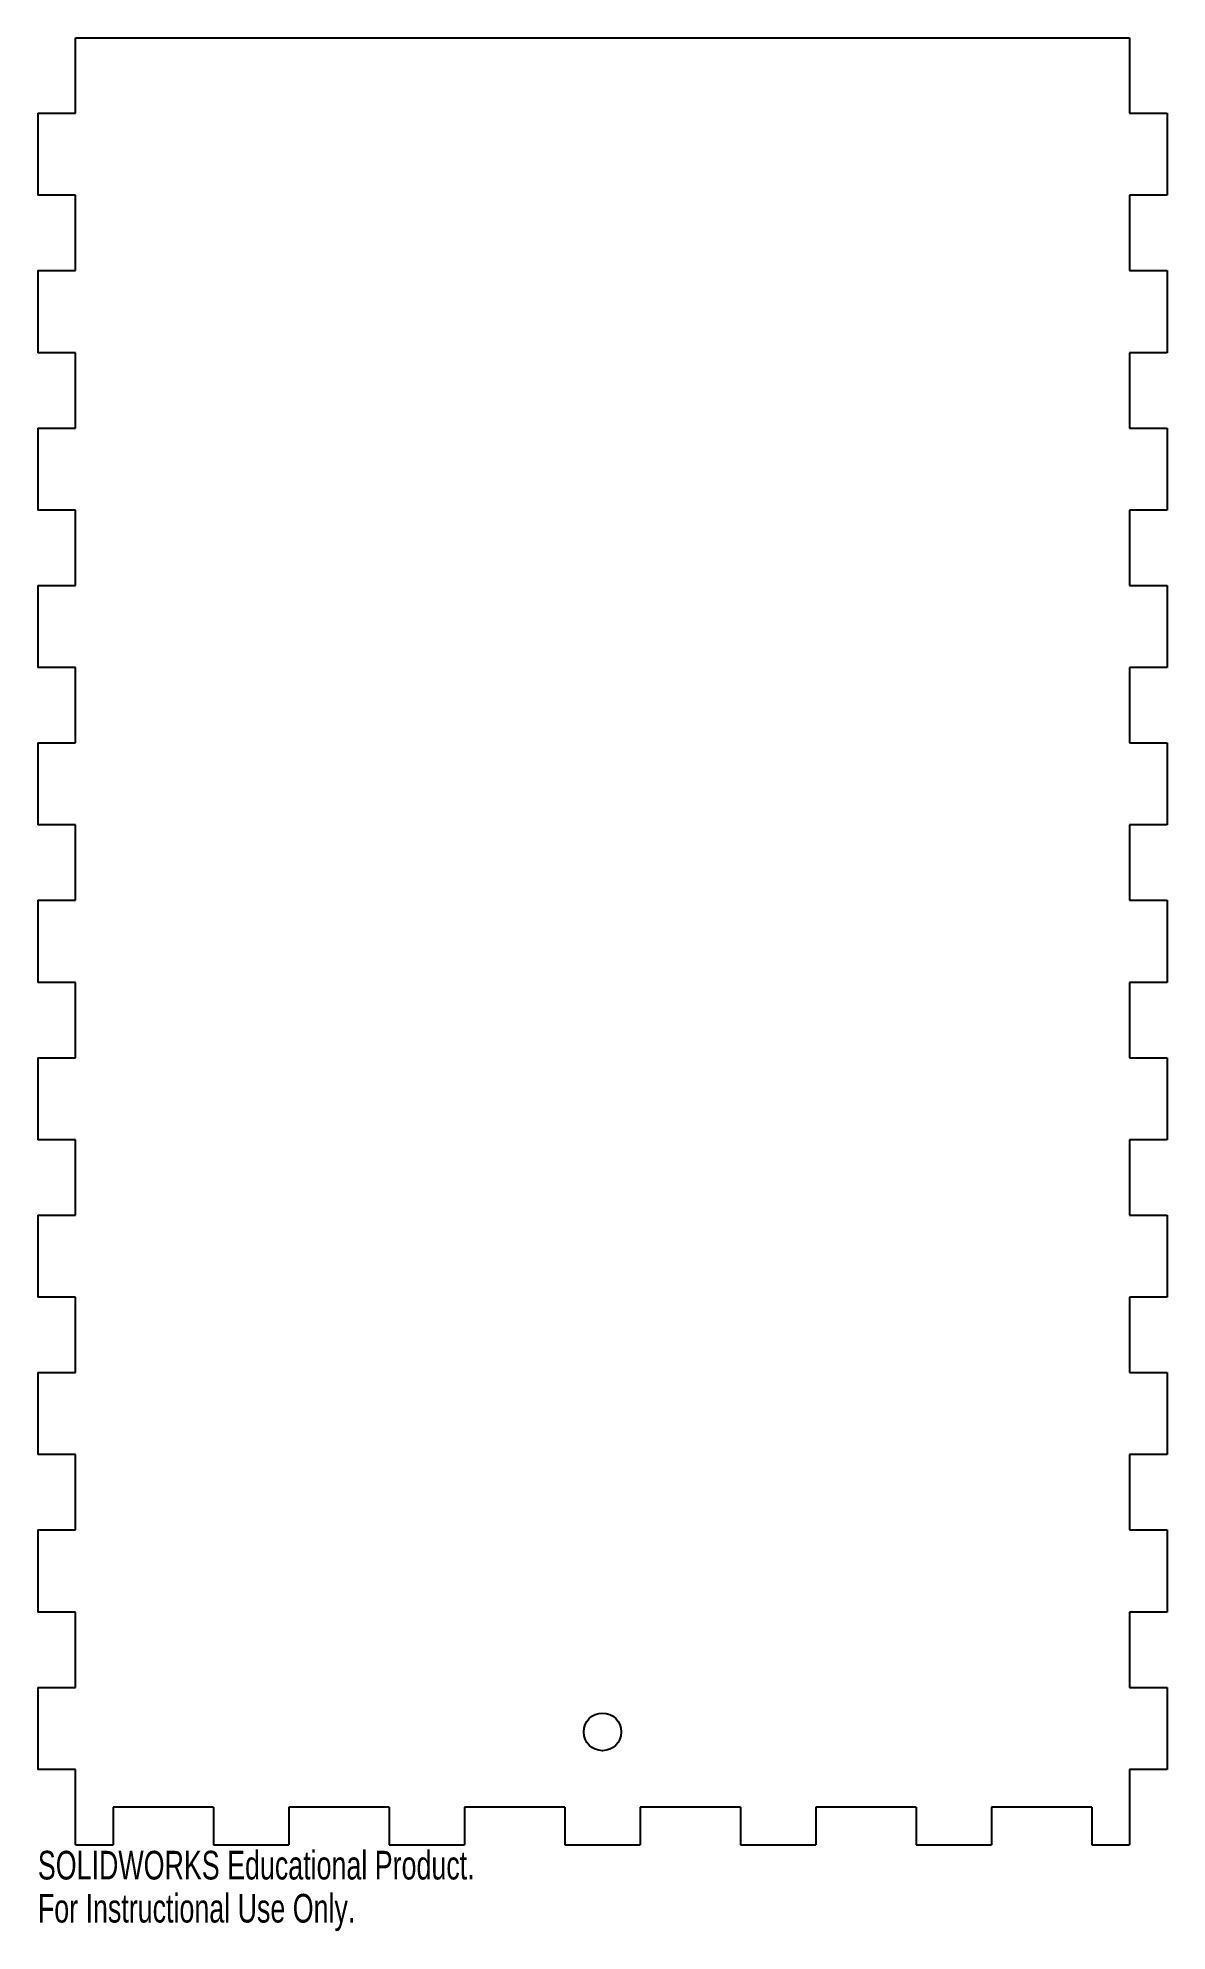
# Model space of a CAD drawing. Header units: inches. Extents: x -3.8 to 3.8, y -0.6 to 12.
import ezdxf

# ---------------------------------------------------------------- set-up
doc = ezdxf.new("R2010")
doc.units = ezdxf.units.IN
doc.header["$MEASUREMENT"] = 0
doc.styles.add('SLDTEXTSTYLE0', font='TXT', dxfattribs={"width": 0.7})

msp = doc.modelspace()

# ---------------------------------------------------------------- linework, layer by layer
at = {"color": 7, "linetype": 'Continuous', "lineweight": 25}
for p, q in [((-3.5, 11.5), (-3.5, 12)), ((-3.5, 12), (3.5, 12)), ((3.5, 12), (3.5, 11.5)), ((-3.75, 11.5), (-3.75, 10.955)), ((-3.75, 11.5), (-3.5, 11.5)), ((3.5, 11.5), (3.75, 11.5)), ((3.75, 11.5), (3.75, 10.955)), ((-3.5, 10.955), (-3.75, 10.955)), ((-3.5, 10.455), (-3.5, 10.955)), ((3.75, 10.955), (3.5, 10.955)), ((3.5, 10.955), (3.5, 10.455)), ((-3.75, 10.455), (-3.5, 10.455)), ((-3.75, 10.455), (-3.75, 9.909)), ((3.5, 10.455), (3.75, 10.455)), ((3.75, 10.455), (3.75, 9.909)), ((-3.5, 9.909), (-3.75, 9.909)), ((-3.5, 9.409), (-3.5, 9.909)), ((3.75, 9.909), (3.5, 9.909)), ((3.5, 9.909), (3.5, 9.409)), ((-3.75, 9.409), (-3.5, 9.409)), ((-3.75, 9.409), (-3.75, 8.864)), ((3.5, 9.409), (3.75, 9.409)), ((3.75, 9.409), (3.75, 8.864)), ((-3.5, 8.864), (-3.75, 8.864)), ((-3.5, 8.364), (-3.5, 8.864)), ((3.75, 8.864), (3.5, 8.864)), ((3.5, 8.864), (3.5, 8.364)), ((-3.75, 8.364), (-3.5, 8.364)), ((-3.75, 8.364), (-3.75, 7.818)), ((3.5, 8.364), (3.75, 8.364)), ((3.75, 8.364), (3.75, 7.818)), ((-3.5, 7.818), (-3.75, 7.818)), ((-3.5, 7.318), (-3.5, 7.818)), ((3.75, 7.818), (3.5, 7.818)), ((3.5, 7.818), (3.5, 7.318)), ((-3.75, 7.318), (-3.5, 7.318)), ((-3.75, 7.318), (-3.75, 6.773)), ((3.5, 7.318), (3.75, 7.318)), ((3.75, 7.318), (3.75, 6.773)), ((-3.5, 6.773), (-3.75, 6.773)), ((-3.5, 6.273), (-3.5, 6.773)), ((3.75, 6.773), (3.5, 6.773)), ((3.5, 6.773), (3.5, 6.273)), ((-3.75, 6.273), (-3.5, 6.273)), ((-3.75, 6.273), (-3.75, 5.727)), ((3.5, 6.273), (3.75, 6.273)), ((3.75, 6.273), (3.75, 5.727)), ((-3.5, 5.727), (-3.75, 5.727)), ((-3.5, 5.227), (-3.5, 5.727)), ((3.75, 5.727), (3.5, 5.727)), ((3.5, 5.727), (3.5, 5.227)), ((-3.75, 5.227), (-3.5, 5.227)), ((-3.75, 5.227), (-3.75, 4.682)), ((3.5, 5.227), (3.75, 5.227)), ((3.75, 5.227), (3.75, 4.682)), ((-3.5, 4.682), (-3.75, 4.682)), ((-3.5, 4.182), (-3.5, 4.682)), ((3.75, 4.682), (3.5, 4.682)), ((3.5, 4.682), (3.5, 4.182)), ((-3.75, 4.182), (-3.5, 4.182)), ((-3.75, 4.182), (-3.75, 3.636)), ((3.5, 4.182), (3.75, 4.182)), ((3.75, 4.182), (3.75, 3.636)), ((-3.5, 3.636), (-3.75, 3.636)), ((-3.5, 3.136), (-3.5, 3.636)), ((3.75, 3.636), (3.5, 3.636)), ((3.5, 3.636), (3.5, 3.136)), ((-3.75, 3.136), (-3.5, 3.136)), ((-3.75, 3.136), (-3.75, 2.591)), ((3.5, 3.136), (3.75, 3.136)), ((3.75, 3.136), (3.75, 2.591)), ((-3.5, 2.591), (-3.75, 2.591)), ((-3.5, 2.091), (-3.5, 2.591)), ((3.75, 2.591), (3.5, 2.591)), ((3.5, 2.591), (3.5, 2.091)), ((-3.75, 2.091), (-3.5, 2.091)), ((-3.75, 2.091), (-3.75, 1.545)), ((3.5, 2.091), (3.75, 2.091)), ((3.75, 2.091), (3.75, 1.545)), ((-3.5, 1.545), (-3.75, 1.545)), ((-3.5, 1.045), (-3.5, 1.545)), ((3.75, 1.545), (3.5, 1.545)), ((3.5, 1.545), (3.5, 1.045)), ((-3.75, 1.045), (-3.5, 1.045)), ((-3.75, 1.045), (-3.75, 0.5)), ((3.5, 1.045), (3.75, 1.045)), ((3.75, 1.045), (3.75, 0.5)), ((-3.5, 0.5), (-3.75, 0.5)), ((-3.5, 0), (-3.5, 0.5)), ((3.75, 0.5), (3.5, 0.5)), ((3.5, 0.5), (3.5, 0)), ((-2.583, 0.25), (-3.25, 0.25)), ((-3.25, 0.25), (-3.25, 0)), ((-2.583, 0.25), (-2.583, 0)), ((-1.417, 0.25), (-2.083, 0.25)), ((-2.083, 0.25), (-2.083, 0)), ((-1.417, 0.25), (-1.417, 0)), ((-0.25, 0.25), (-0.917, 0.25)), ((-0.917, 0.25), (-0.917, 0)), ((-0.25, 0.25), (-0.25, 0)), ((0.917, 0.25), (0.25, 0.25)), ((0.25, 0.25), (0.25, 0)), ((0.917, 0.25), (0.917, 0)), ((2.083, 0.25), (1.417, 0.25)), ((1.417, 0.25), (1.417, 0)), ((2.083, 0.25), (2.083, 0)), ((3.25, 0.25), (2.583, 0.25)), ((2.583, 0.25), (2.583, 0)), ((3.25, 0.25), (3.25, 0)), ((-3.5, 0), (-3.25, 0)), ((-2.583, 0), (-2.083, 0)), ((-1.417, 0), (-0.917, 0)), ((-0.25, 0), (0.25, 0)), ((0.917, 0), (1.417, 0)), ((2.083, 0), (2.583, 0)), ((3.25, 0), (3.5, 0))]:
    msp.add_line(p, q, dxfattribs=at)
msp.add_circle((0, 0.75), 0.125, dxfattribs=at)

# ---------------------------------------------------------------- texts
at = {"color": 7, "linetype": 'Continuous', "char_height": 0.1903, "attachment_point": 1, "style": 'SLDTEXTSTYLE0'}
for s, insert in [('SOLIDWORKS Educational Product.', (-3.75, -0.04)), ('For Instructional Use Only.', (-3.75, -0.326))]:
    msp.add_mtext(s, dxfattribs=dict(at, insert=insert))

doc.saveas('drawing.dxf')
